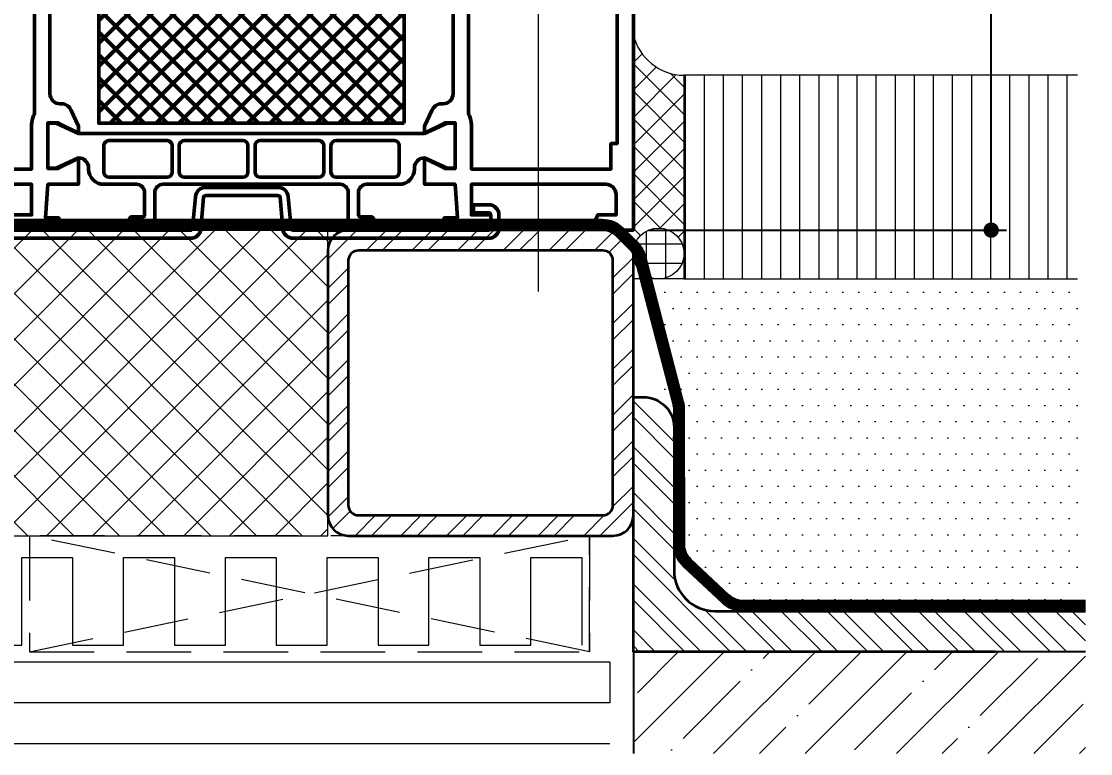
# Model space of a CAD drawing. Header units: millimetres. Extents: x 26 to 187, y 37 to 247.
# Drawn here: x 81.7 to 186.7, y 37.5 to 109.4 of the extents above; entities that cross this region are included whole.
import ezdxf

# ---------------------------------------------------------------- set-up
doc = ezdxf.new("R2010")
doc.units = ezdxf.units.MM
doc.linetypes.add('CENTER', pattern=[50.800000000000004, 31.75, -6.35, 6.35, -6.35])
doc.linetypes.add('HIDDEN', pattern=[9.524999999999999, 6.35, -3.175])
for name, color, linetype, lineweight in [('AM_5', 3, 'Continuous', 25), ('AM_C', 50, 'Continuous', 50), ('AM_S', 80, 'Continuous', 50), ('Cent3', 70, 'CENTER', 18), ('CHide3', 70, 'HIDDEN', 18), ('Cont1', 7, 'Continuous', 35), ('Cont2', 2, 'Continuous', 25), ('Cont3', 70, 'Continuous', 18), ('Cont4', 10, 'Continuous', 13)]:
    doc.layers.add(name, color=color, linetype=linetype, lineweight=lineweight)
doc.styles.add('HBS_DIMTEXTSTYLE', font='isocp.shx')
doc.dimstyles.new('Konstruktionsschnitt 1-1$0', dxfattribs={"dimtxt": 3, "dimasz": 1.5, "dimexe": 1.5, "dimexo": 1.5, "dimgap": 1.5, "dimtad": 0, "dimdsep": 46, "dimtxsty": 'HBS_DIMTEXTSTYLE', "dimblk": 'PUNKT', "dimcen": 0, "dimclrd": 3, "dimclre": 3, "dimclrt": 2, "dimadec": 1, "dimazin": 2, "dimtfac": 0.7, "dimtofl": 0, "dimtmove": 0, "dimatfit": 3, "dimfxl": 0, "dimtolj": 1, "dimtzin": 0, "dimarcsym": 0})

# ---------------------------------------------------------------- blocks, each defined once
blk = doc.blocks.new('*X16')
for p, q in [((142.5, 86.5), (142.5, 106.5)), ((144.375, 86.5), (144.375, 106.5)), ((146.25, 86.5), (146.25, 106.5)), ((148.125, 86.5), (148.125, 106.5)), ((150, 86.5), (150, 106.5)), ((151.875, 86.5), (151.875, 106.5)), ((153.75, 86.5), (153.75, 106.5)), ((155.625, 86.5), (155.625, 106.5)), ((157.5, 86.5), (157.5, 106.5)), ((159.375, 86.5), (159.375, 106.5)), ((161.25, 86.5), (161.25, 106.5)), ((163.125, 86.5), (163.125, 106.5)), ((165, 86.5), (165, 106.5)), ((166.875, 86.5), (166.875, 106.5)), ((168.75, 86.5), (168.75, 106.5)), ((170.625, 86.5), (170.625, 106.5)), ((172.5, 86.5), (172.5, 106.5)), ((174.375, 86.5), (174.375, 106.5)), ((176.25, 86.5), (176.25, 106.5)), ((178.125, 86.5), (178.125, 106.5)), ((179.9999999999999, 86.5), (179.9999999999999, 106.5))]:
    blk.add_line(p, q)
blk = doc.blocks.new('PUNKT')
at = {"color": 0, "linetype": 'Continuous'}
blk.add_line((-0.5, 0), (-1, 0), dxfattribs=at)
at = {"color": 0, "linetype": 'Continuous', "const_width": 0.5}
blk.add_lwpolyline([(-0.25, 0, 1), (0.25, 0, 1)], format="xyb", close=True, dxfattribs=at)
blk = doc.blocks.new('*D24')
at = {"layer": 'AM_5', "color": 3, "lineweight": -2, "transparency": 16777216}
for p, q in [((143.254406280439, 138.863306918075), (178.3992950561847, 138.863306918075)), ((176.8992950561847, 137.363306918075), (176.8992950561847, 122.0144880204371)), ((176.8992950561847, 90.36508764360092), (176.8992950561847, 115.7121258157127)), ((143.256185796154, 88.86508764360093), (178.3992950561847, 88.86508764360092))]:
    blk.add_line(p, q, dxfattribs=at)
at = {"layer": 'AM_5', "color": 3, "lineweight": -2, "transparency": 16777216, "xscale": 1.5, "yscale": 1.5, "zscale": 1.5}
for p, rotation in [((176.8992950561847, 138.863306918075), 90), ((176.8992950561847, 88.86508764360092), 270)]:
    blk.add_blockref('PUNKT', p, dxfattribs=dict(at, rotation=rotation))
at = {"layer": 'AM_5', "color": 2, "transparency": 16777216, "insert": (176.8992950561847, 118.863306918075), "char_height": 3, "attachment_point": 5, "rotation": 90, "style": 'HBS_DIMTEXTSTYLE'}
blk.add_mtext('\\A1;50', dxfattribs=at)
blk = doc.blocks.new('*U66')
at = {"const_width": 1, "flags": 128}
blk.add_lwpolyline([(0, -0.5), (-33.62202292228639, -0.5, -0.1899239553181069), (-35.3274989396366, 0.1720635803608275), (-39.10434371599848, 3.695883182692022, -0.2077164589305927), (-39.89886684638995, 5.521755312901909), (-39.90983046669274, 18.79946774223713, 0.06365032690381124), (-39.99072437377802, 19.42822025238496), (-43.7085283334288, 33.68554353317504, 0.1333608146771392), (-44.3598666211189, 34.82249368656433), (-45.70513988741851, 36.16776695286384, 0.1989123673796421), (-47.47290684038481, 36.89999999989743), (-112.5610551520452, 36.89999999989743, 0.414213562373095), (-115.0610551520452, 34.39999999989743), (-115.0610551520452, 7.709970804550629, -0.3299445113980369), (-116.8317989500234, 5.318698048921803), (-147.7338699146022, -4.10537407049322, -0.074136941197676), (-148.463126116624, -4.214101314864394), (-158.791904025783, -4.214101314864401)], format="xyb", dxfattribs=at)
for points in [[(0, 0), (-33.62202292228639, 0, -0.1899239553181087), (-34.98640373616655, 0.5376508642886648), (-38.76324851252843, 4.061470466619859, -0.2077164589305889), (-39.39886701684162, 5.522168170787765), (-39.40983063714441, 18.79988060012299, 0.06365032690380054), (-39.50690332564673, 19.55438361230038), (-43.22470728529751, 33.81170689309046, 0.133360814677136), (-44.00631323052562, 35.17604707715762), (-45.35158649682523, 36.52132034345713, 0.1989123673796455), (-47.47290684038481, 37.39999999989743), (-112.5610551520452, 37.39999999989743, 0.414213562373095), (-115.5610551520452, 34.39999999989743), (-115.5610551520452, 7.709970804550629, -0.3299445113980369), (-116.9776501904277, 5.796952600047568), (-147.8797211550066, -3.627119519367454, -0.074136941197676), (-148.463126116624, -3.714101314864394), (-158.791904025783, -3.714101314864401)], [(0, -1), (-33.62202292228639, -1, -0.1899239553181069), (-35.66859414310665, -0.1935237035670028), (-39.44543891946853, 3.330295898764192, -0.207716458930588), (-40.39886667593831, 5.521342455016047), (-40.4098302962411, 18.79905488435128, 0.06365032690377323), (-40.47454542190928, 19.30205689246954), (-44.19234938156006, 33.55938017325961, 0.1333608146771401), (-44.71342001171215, 34.46894029597105), (-46.05869327801176, 35.81421356227057, 0.1989123673796455), (-47.47290684038481, 36.39999999989743), (-112.5610551520452, 36.39999999989743, 0.414213562373095), (-114.5610551520452, 34.39999999989743), (-114.5610551520452, 7.709970804550629, -0.3299445113980369), (-116.685947709619, 4.840443497796038), (-147.5880186741978, -4.583628621618985, -0.074136941197676), (-148.463126116624, -4.714101314864394), (-158.791904025783, -4.714101314864401)]]:
    blk.add_lwpolyline(points, format="xyb")
blk = doc.blocks.new('WI1910148')
for points in [[(20.49999999999999, 39.79999999999998), (20.49999999999998, 40.49999999999998), (18.29999999999999, 39.49999999999997), (17.49999999999998, 39.49999999999997), (17.49999999999999, 43.89999999999998), (18.29999999999999, 43.89999999999998), (20.49999999999999, 42.89999999999998), (20.49999999999999, 45.49999899999997), (17.49999999999999, 45.49999999999983), (17.27926256615403, 48.80000000000002), (18.5856296013484, 48.80000000000001), (18.14886532022895, 50.00000000000001), (15, 50, 0.4142135623730951), (14, 49), (14, 48.5), (15.9, 48.5), (15.9, 45.5), (2.799999999999997, 45.5, -0.4142135623730951), (1.799999999999997, 46.5), (1.799999999999983, 66), (3.500000000000014, 66), (3.5, 65), (4.5, 65), (4.5, 68.5), (3.499999999999986, 68.5), (3.5, 67.5), (2.300000000000008, 67.5, -0.4142135623730964), (1.5, 68.30000000000001), (1.5, 72.7, -0.4142135623730963), (2.299999999999994, 73.5), (3.5, 73.5), (3.5, 72.5), (4.5, 72.5), (4.5, 75), (9.184850993605092e-17, 75), (-9.184850993605146e-17, 1.224646799147353e-16), (1.895836943965691, -2.220446049250313e-16, 0.1989123673796397), (3.310050506338675, 0.5857864376267999), (3.71213203435595, 0.9878679656440176), (3.499999999999999, 1.5), (1.699999999999988, 1.5), (1.699999999999988, 3.5, -0.414213562373095), (2.699999999999989, 4.5), (15.90000000000001, 4.5), (15.89999999999997, 1.5), (14, 1.5), (14, 1, 0.4142135623730951), (15, 0), (18.14886532022897, -6.898236322439022e-15), (18.58562960134843, 1.199999999999989), (17.27926256615406, 1.199999999999982), (17.50000000000001, 4.500000000000171), (20.50000000000001, 4.500001000000027), (20.50000000000001, 7.100000000000024), (18.30000000000001, 6.100000000000023), (17.50000000000001, 6.100000000000023), (17.5, 10.50000000000003), (18.30000000000001, 10.50000000000003), (20.5, 9.500000000000021), (20.50000000000001, 10.19999999999999), (19.76645320713582, 11.81380294430119, 0.2941076150573523), (18.85608672967322, 12.4), (18.7, 12.4, -0.4142135623730951), (17.7, 13.4), (17.7, 36.59999999999999, -0.4142135623730951), (18.7, 37.59999999999999), (18.85608672967322, 37.59999999999999, 0.2941076150573537), (19.76645320713582, 38.18619705569881), (20.49999999999999, 39.79999999999998)], [(54.5, 42.89999999999998), (54.5, 42.9497840575384), (56.5, 43.94999999999998), (57.49999999999999, 43.94999999999999), (57.49999999999999, 39.44999999999999), (56.50000000000001, 39.44999999999998), (54.5, 40.45021594246158), (54.5, 40.49999999999999), (20.49999999999998, 40.49999999999999), (20.49999999999998, 40.45021594246158), (18.49999999999996, 39.44999999999998), (17.49999999999999, 39.44999999999999), (17.49999999999999, 43.94999999999999), (18.49999999999998, 43.94999999999998), (20.49999999999998, 42.9497840575384), (20.49999999999998, 42.89999999999999, 0.4142135623730951), (21.49999999999998, 43.89999999999999), (21.49999999999998, 43.99999999999999, -0.4142135623730951), (22.99999999999998, 45.49999999999999), (26.19999999999997, 45.49999999999999, 0.4142135623730954), (26.99999999999997, 46.29999999999999), (26.99999999999997, 48.49999999999999, 0.4142135623730945), (26.79999999999997, 48.69999999999998), (25.69999999999997, 48.69999999999998, -0.4142135623730944), (25.49999999999997, 48.89999999999998), (25.49999999999997, 48.99999999999999, -0.4142135623730933), (26.29999999999997, 49.79999999999998), (27.49999999999997, 49.79999999999998, -0.414213562373094), (27.99999999999997, 49.29999999999998), (27.99999999999997, 46.29999999999999, 0.4142135623730955), (28.79999999999997, 45.49999999999999), (46.19999999999996, 45.49999999999999, 0.4142135623730954), (46.99999999999996, 46.29999999999999), (46.99999999999997, 49.29999999999998, -0.4142135623730945), (47.49999999999997, 49.79999999999998), (48.69999999999996, 49.79999999999998, -0.4142135623730963), (49.49999999999996, 48.99999999999999), (49.49999999999997, 48.89999999999999, -0.4142135623731066), (49.29999999999997, 48.69999999999998), (48.19999999999996, 48.69999999999998, 0.4142135623730938), (47.99999999999996, 48.49999999999999), (47.99999999999997, 46.29999999999998, 0.414213562373095), (48.79999999999997, 45.49999999999999), (51.99999999999996, 45.49999999999999, -0.4142135623730951), (53.49999999999996, 43.99999999999999), (53.49999999999996, 43.89999999999999, 0.4142135623730951), (54.5, 42.89999999999998)], [(54.49999999999999, 39.79999999999998), (54.49999999999999, 40.49999999999998), (56.69999999999998, 39.49999999999997), (57.49999999999999, 39.49999999999997), (57.49999999999999, 43.89999999999998), (56.69999999999998, 43.89999999999998), (54.49999999999999, 42.89999999999998), (54.49999999999999, 45.49999899999997), (57.49999999999999, 45.49999999999983), (57.72073743384594, 48.80000000000002), (56.41437039865157, 48.80000000000001), (56.85113467977102, 50.00000000000001), (59.99999999999997, 50, -0.4142135623730949), (60.99999999999997, 49), (60.99999999999997, 48.5), (59.09999999999999, 48.5), (59.09999999999996, 45.5), (72.29999999999998, 45.5, 0.4142135623730951), (73.29999999999998, 46.5), (73.29999999999998, 48.5), (71.49999999999997, 48.5), (71.28786796564403, 49.01213203435599), (71.6899494936613, 49.4142135623732, -0.1989123673796395), (73.10416305603428, 50), (74.99999999999997, 50), (74.99999999999997, 0), (73.10416305603428, 0, -0.1989123673796384), (71.6899494936613, 0.585786437626794), (71.28786796564403, 0.9878679656440141), (71.49999999999997, 1.5), (73.29999999999998, 1.5), (73.29999999999998, 3.5, 0.4142135623730951), (72.29999999999998, 4.5), (59.09999999999996, 4.5), (59.09999999999999, 1.5), (60.99999999999997, 1.5), (60.99999999999997, 1, -0.4142135623730953), (59.99999999999997, 0), (56.85113467977101, -7.105427357601002e-15), (56.41437039865156, 1.199999999999989), (57.72073743384593, 1.199999999999982), (57.49999999999998, 4.500000000000171), (54.49999999999998, 4.500001000000026), (54.49999999999998, 7.100000000000023), (56.69999999999997, 6.100000000000023), (57.49999999999998, 6.100000000000023), (57.49999999999999, 10.50000000000003), (56.69999999999997, 10.50000000000003), (54.49999999999999, 9.500000000000021), (54.49999999999999, 10.20000000000002), (55.23354679286415, 11.81380294430118, -0.2941076150573527), (56.14391327032675, 12.4), (56.29999999999997, 12.4, 0.4142135623730951), (57.29999999999997, 13.4), (57.29999999999997, 36.59999999999999, 0.4142135623730951), (56.29999999999997, 37.59999999999999), (56.14391327032675, 37.59999999999999, -0.2941076150573532), (55.23354679286415, 38.18619705569881), (54.49999999999999, 39.79999999999998)], [(22.99999999999996, 41.69999999999998), (22.99999999999996, 44.29999999999998, -0.4142135623730951), (23.49999999999996, 44.79999999999998), (29.19999999999996, 44.79999999999998, -0.4142135623730945), (29.69999999999996, 44.29999999999999), (29.69999999999997, 41.69999999999998, -0.4142135623730955), (29.19999999999997, 41.19999999999998), (23.49999999999996, 41.19999999999998, -0.4142135623730951), (22.99999999999996, 41.69999999999998)], [(30.39999999999996, 41.69999999999998), (30.39999999999997, 44.29999999999999, -0.4142135623730945), (30.89999999999997, 44.79999999999998), (36.64999999999996, 44.79999999999998, -0.4142135623730945), (37.14999999999996, 44.29999999999999), (37.14999999999997, 41.69999999999998, -0.4142135623730955), (36.64999999999997, 41.19999999999998), (30.89999999999996, 41.19999999999998, -0.4142135623730955), (30.39999999999996, 41.69999999999998)], [(44.59999999999997, 41.69999999999998, -0.4142135623730945), (44.09999999999997, 41.19999999999998), (38.34999999999997, 41.19999999999998, -0.4142135623730946), (37.84999999999997, 41.69999999999998), (37.84999999999997, 44.29999999999998, -0.4142135623730955), (38.34999999999997, 44.79999999999998), (44.09999999999997, 44.79999999999998, -0.4142135623730951), (44.59999999999997, 44.29999999999998), (44.59999999999997, 41.69999999999998)], [(45.29999999999997, 41.69999999999998), (45.29999999999997, 44.29999999999998, -0.4142135623730958), (45.79999999999997, 44.79999999999998), (51.49999999999997, 44.79999999999998, -0.4142135623730951), (51.99999999999997, 44.29999999999998), (51.99999999999997, 41.69999999999998, -0.414213562373095), (51.49999999999997, 41.19999999999998), (45.79999999999997, 41.19999999999998, -0.4142135623730951), (45.29999999999997, 41.69999999999998)], [(2.199999999999999, 41.5), (1.599999999999999, 41.5), (1.599999999999999, 8.5), (2.200000000000003, 8.5), (2.200000000000002, 6), (15.9, 5.999999999999999), (15.9, 10.35000000000002, -0.1122811000652539), (16.10163934426229, 11.23660187588394, 0.1122811000652542), (16.2, 11.66909059582731), (16.2, 38.33090940417269, 0.112281100065254), (16.10163934426229, 38.76339812411607, -0.1122811000652529), (15.9, 39.64999999999998), (15.9, 44), (2.200000000000003, 44), (2.199999999999999, 41.5)], [(72.79999999999997, 41.5), (73.39999999999998, 41.5), (73.39999999999998, 8.5), (72.79999999999997, 8.5), (72.79999999999997, 6), (59.09999999999997, 6), (59.09999999999997, 10.35000000000002, 0.1122811000652542), (58.89836065573768, 11.23660187588393, -0.1122811000652535), (58.79999999999998, 11.6690905958273), (58.79999999999997, 38.33090940417269, -0.1122811000652536), (58.89836065573768, 38.76339812411607, 0.1122811000652541), (59.09999999999997, 39.65), (59.09999999999997, 44), (72.79999999999997, 44), (72.79999999999997, 41.5)], [(54.5, 7.100000000000002), (54.5, 7.050215942461587), (56.5, 6.050000000000006), (57.49999999999999, 6.050000000000002), (57.49999999999999, 10.55), (56.50000000000001, 10.55000000000001), (54.5, 9.549784057538414), (54.5, 9.500000000000004), (20.49999999999998, 9.500000000000007), (20.49999999999998, 9.549784057538417), (18.49999999999996, 10.55000000000001), (17.49999999999999, 10.55000000000001), (17.49999999999999, 6.050000000000007), (18.49999999999998, 6.050000000000011), (20.49999999999998, 7.050215942461591), (20.49999999999998, 7.100000000000001, -0.4142135623730951), (21.49999999999998, 6.100000000000001), (21.49999999999998, 6.000000000000007, 0.4142135623730951), (22.99999999999998, 4.500000000000006), (26.19999999999997, 4.500000000000004, -0.4142135623730954), (26.99999999999997, 3.700000000000005), (26.99999999999997, 1.50000000000001, -0.4142135623730945), (26.79999999999997, 1.30000000000001), (25.69999999999997, 1.300000000000008, 0.4142135623730944), (25.49999999999997, 1.100000000000008), (25.49999999999997, 0.9999999999999991, 0.4142135623730933), (26.29999999999997, 0.2000000000000046), (27.49999999999997, 0.2000000000000082, 0.414213562373094), (27.99999999999996, 0.7000000000000082), (27.99999999999997, 3.700000000000005, -0.4142135623730955), (28.79999999999997, 4.500000000000005), (46.19999999999996, 4.500000000000002, -0.4142135623730954), (46.99999999999996, 3.700000000000002), (46.99999999999997, 0.7000000000000055, 0.4142135623730945), (47.49999999999997, 0.2000000000000064), (48.69999999999996, 0.2000000000000028, 0.4142135623730963), (49.49999999999996, 1.000000000000004), (49.49999999999997, 1.099999999999998, 0.4142135623731066), (49.29999999999997, 1.300000000000006), (48.19999999999996, 1.300000000000008, -0.4142135623730938), (47.99999999999996, 1.500000000000007), (47.99999999999997, 3.700000000000003, -0.414213562373095), (48.79999999999997, 4.500000000000002), (51.99999999999996, 4.500000000000003, 0.4142135623730951), (53.49999999999996, 6.000000000000003), (53.49999999999996, 6.099999999999997, -0.4142135623730951), (54.5, 7.100000000000002)], [(22.99999999999996, 8.30000000000001), (22.99999999999996, 5.700000000000006, 0.4142135623730951), (23.49999999999996, 5.200000000000006), (29.19999999999996, 5.200000000000005, 0.4142135623730945), (29.69999999999996, 5.700000000000005), (29.69999999999997, 8.300000000000008, 0.4142135623730955), (29.19999999999997, 8.800000000000008), (23.49999999999996, 8.80000000000001, 0.4142135623730951), (22.99999999999996, 8.30000000000001)], [(30.39999999999996, 8.300000000000008), (30.39999999999997, 5.700000000000004, 0.4142135623730945), (30.89999999999997, 5.200000000000005), (36.64999999999996, 5.200000000000005, 0.4142135623730945), (37.14999999999996, 5.700000000000003), (37.14999999999997, 8.300000000000008, 0.4142135623730955), (36.64999999999997, 8.800000000000008), (30.89999999999996, 8.800000000000008, 0.4142135623730955), (30.39999999999996, 8.300000000000008)], [(44.59999999999997, 8.300000000000008, 0.4142135623730945), (44.09999999999997, 8.800000000000006), (38.34999999999997, 8.800000000000008, 0.4142135623730946), (37.84999999999997, 8.300000000000008), (37.84999999999997, 5.700000000000005, 0.4142135623730955), (38.34999999999997, 5.200000000000004), (44.09999999999997, 5.200000000000003, 0.4142135623730951), (44.59999999999997, 5.700000000000003), (44.59999999999997, 8.300000000000008)], [(45.29999999999997, 8.300000000000006), (45.29999999999997, 5.700000000000005, 0.4142135623730958), (45.79999999999997, 5.200000000000003), (51.49999999999997, 5.200000000000003, 0.4142135623730951), (51.99999999999997, 5.700000000000002), (51.99999999999997, 8.300000000000006, 0.414213562373095), (51.49999999999997, 8.800000000000006), (45.79999999999997, 8.800000000000006, 0.4142135623730951), (45.29999999999997, 8.300000000000006)]]:
    blk.add_lwpolyline(points, format="xyb", close=True)
blk = doc.blocks.new('WI4080202')
blk.add_lwpolyline([(-48.31596340037879, -0.1825710845161694), (-48.61382596194296, -3.587155742230798, -0.3888787318529878), (-49.61002066003471, -4.499999999483137), (-57.19999999985691, -4.499999999483137), (-57.19999999985691, -3.699999999482955), (-49.6100206600347, -3.699999999483137, 0.388878731852982), (-49.41078172041635, -3.517431148032671), (-49.11291915885215, -0.1128464903182987, -0.3888787318529851), (-48.11672446076041, 0.7999977669340274), (-28.48325693036753, 0.7999977669340268, -0.3888787318529744), (-27.48706223227579, -0.1128464903182645), (-27.21544610936719, -3.217432981435559, 0.3888787318529892), (-27.01620716974884, -3.400001832886031), (-19.88378352567152, -3.400001832886031, 0.3888787318529688), (-19.68454458605318, -3.217432981435571), (-19.41292846314469, -0.1128464903181837, -0.3888787318529531), (-18.41673376505295, 0.7999977669340268), (0.8000000001437686, 0.7999977669340269, -0.4142135623730951), (1.800000000143768, -0.2000022330659731), (1.800000000143768, -1.500002233066155, -0.4142135623730951), (0.8000000001437684, -2.500002233066155), (-0.6999999998562316, -2.500002233066155), (-0.6999999998562316, -1.700002233065973), (0.8000000001437684, -1.70000223306603, 0.4142135623730829), (1.000000000143643, -1.500002233066164), (1.000000000143643, -0.2000022330659732, 0.4142135623730921), (0.8000000001437703, -2.233066098228376e-06), (-18.41673376505295, -2.233065973245019e-06, 0.3888787318529934), (-18.6159727046713, -0.1825710845164408), (-18.88758882757979, -3.287157575633712, -0.3888787318529837), (-19.88378352567154, -4.200001832886031), (-27.01620716974884, -4.200001832886031, -0.3888787318529745), (-28.01240186784058, -3.287157575633739), (-28.28401799074918, -0.1825710845164305, 0.388878731852965), (-28.48325693036752, -2.233065973245019e-06), (-48.11672446076045, -2.233065973245019e-06, 0.3888787318530236), (-48.31596340037879, -0.1825710845161694)], format="xyb", close=True)
blk = doc.blocks.new('WI4090113')
h = blk.add_hatch()
h.set_pattern_fill('ANSI37', color=256, scale=0.5)
h.set_pattern_definition([(45, (0, 0), (-1.122532015133644, 1.122532015133644), []), (135, (0, 0), (-1.122532015133644, -1.122532015133644), [])])
h.paths.add_polyline_path([(30, 0), (30, 28.99999999999999), (0, 29), (0, -1.77635683940025e-15)])
blk.add_lwpolyline([(30, 0), (0, 0), (0, 29), (30, 28.99999999999999), (30, 0)], close=True)

msp = doc.modelspace()

# ---------------------------------------------------------------- hatches: boundary and pattern name
at = {"layer": 'Cent3'}
h = msp.add_hatch(dxfattribs=at)
h.set_pattern_fill('ANSI35', color=256, style=0)
h.set_pattern_definition([(45, (-203.595593719561, -55.34647249553853), (-4.490128060534576, 4.490128060534577), []), (45, (-199.105463719561, -55.34647249553853), (-4.490128060534576, 4.490128060534577), [7.9375, -1.5875, 0, -1.5875])])
h.paths.add_polyline_path([(186.1645535428475, 47.46330812761559), (141.7544062804666, 47.46330812761559), (141.7544062804666, 37.46330812761553), (186.1645535428475, 37.46330812761553)])
at = {"layer": 'Cont3'}
h = msp.add_hatch(dxfattribs=at)
h.set_pattern_fill('ANSI37', color=256, scale=0.6, angle=-90.00000000000001, style=0)
h.set_pattern_definition([(315, (-61.71396689040961, 322.127277416393), (1.347038418160373, 1.347038418160373), []), (44.99999999999999, (-61.71396689040961, 322.127277416393), (-1.347038418160373, 1.347038418160373), [])])
edge = h.paths.add_edge_path()
edge.add_arc((144.2295248666886, 86.56930812782602), 2.50000000000002, 8.090325720265184, 90.55829241132437, ccw=False)
edge.add_line((146.7046434529383, 86.92114329377975), (146.7046434529383, 104.069308127826))
edge.add_arc((146.7996923911602, 109.2503057705862), 5.18186943823788, 193.1841401228956, 268.9489877160662, ccw=False)
edge.add_line((141.754406280439, 108.0684179011556), (141.753707066162, 86.916188825755))
edge.add_arc((144.2295248666886, 86.56930812782608), 2.499999999999959, 90.55829241132312, 172.0243475417694, ccw=False)
h = msp.add_hatch(dxfattribs=at)
h.set_pattern_fill('ANSI37', color=256, angle=180, style=0)
h.set_pattern_definition([(225, (386.2955845419995, 203.8730887513103), (2.245064030267288, -2.245064030267289), []), (315, (386.2955845419995, 203.8730887513103), (2.245064030267289, 2.245064030267288), [])])
h.paths.add_polyline_path([(76.74558454199942, 88.86330812788593, 0.4142135623730955), (71.74558454199942, 83.86330812788593), (71.74558454199942, 58.86330812788592), (111.754406280439, 58.86330812788592), (111.754406280439, 88.86330812788592)])
h = msp.add_hatch(dxfattribs=at)
h.set_pattern_fill('ANSI37', color=256, scale=0.6, angle=-45.00000000000001, style=0)
h.set_pattern_definition([(360, (-81.74696239945385, 340.8856535415408), (6.829981729922912e-16, 1.905), []), (90, (-81.74696239945385, 340.8856535415408), (-1.905, 6.829981729922912e-16), [])])
edge = h.paths.add_edge_path()
edge.add_arc((144.2295248666886, 86.56930812782602), 2.5, 0, 360)
h = msp.add_hatch(dxfattribs=at)
h.set_pattern_fill('DOTS', color=256, style=0)
h.set_pattern_definition([(0, (-203.595593719561, -55.34647249553853), (0.79375, 1.5875), [0, -1.5875])])
h.paths.add_polyline_path([(185.3636447416928, 84.06930812782602), (146.7046434529383, 84.06930812782602), (143.3491284852569, 84.06930812782602), (146.6876711859978, 57.49357486025522), (149.0287056265379, 52.52814582754618), (186.1645535428475, 52.60954657556059)])
at = {"layer": 'Cont4'}
h = msp.add_hatch(dxfattribs=at)
h.set_pattern_fill('STEEL', color=256)
h.set_pattern_definition([(45, (-402.2955937196861, -55.34647249553853), (-2.245064030267288, 2.245064030267288), []), (45, (-402.2955937196861, -53.75897249553853), (-2.245064030267288, 2.245064030267288), [])])
edge = h.paths.add_edge_path()
edge.add_line((113.754406280439, 58.86330812788592), (139.754406280439, 58.8633081278859))
edge.add_arc((139.754406280439, 60.86330812788592), 2.000000000000014, 270, 360.0000000000004)
edge.add_line((141.754406280439, 60.86330812788592), (141.754406280439, 86.86330812788593))
edge.add_arc((139.754406280439, 86.86330812788592), 2, 0, 90)
edge.add_line((139.754406280439, 88.86330812788592), (113.754406280439, 88.86330812788592))
edge.add_arc((113.754406280439, 86.86330812788592), 2, 90, 180)
edge.add_line((111.754406280439, 86.86330812788592), (111.754406280439, 60.8633081278859))
edge.add_arc((113.754406280439, 60.86330812788592), 2, 179.9999999999996, 270)
edge = h.paths.add_edge_path(flags=16)
edge.add_line((114.754406280439, 86.86330812788592), (138.754406280439, 86.86330812788592))
edge.add_arc((138.754406280439, 85.86330812788592), 1, 0, 90, ccw=False)
edge.add_line((139.754406280439, 85.86330812788592), (139.754406280439, 61.8633081278859))
edge.add_arc((138.754406280439, 61.86330812788592), 1, -90, 0, ccw=False)
edge.add_line((138.754406280439, 60.86330812788592), (114.754406280439, 60.86330812788592))
edge.add_arc((114.754406280439, 61.86330812788592), 1, 180, 270, ccw=False)
edge.add_line((113.754406280439, 61.86330812788592), (113.754406280439, 85.86330812788593))
edge.add_arc((114.754406280439, 85.86330812788592), 1, 90, 180, ccw=False)
h = msp.add_hatch(dxfattribs=at)
h.set_pattern_fill('STEEL', color=256, angle=90, style=0)
h.set_pattern_definition([(135, (-202.295593719686, -55.34647249553853), (-2.245064030267288, -2.245064030267288), []), (135, (-203.883093719686, -55.34647249553853), (-2.245064030267288, -2.245064030267288), [])])
edge = h.paths.add_edge_path()
edge.add_line((141.754406280439, 60.86330812788592), (141.7544062804666, 47.46330812798845))
edge.add_line((141.7544062804666, 47.46330812798848), (177.3044062804666, 47.46330812798845))
edge.add_line((177.3044062804666, 47.46330812798843), (186.1645535428475, 47.46330812761556))
edge.add_line((186.1645535428475, 47.46330812761559), (186.1645535428475, 51.46330812798847))
edge.add_line((186.1645535428475, 51.46330812798845), (149.7544062804666, 51.46330812798844))
edge.add_arc((149.7544062804666, 55.46330812798843), 4, 180, 270, ccw=False)
edge.add_line((145.7544062804666, 55.46330812798843), (145.7544062804666, 69.46330812798838))
edge.add_arc((142.7544062804666, 69.4633081279884), 3, 0, 90)
edge.add_line((142.7544062804666, 72.4633081279884), (141.7544062804666, 72.4633081279884))
edge.add_line((141.7544062804666, 72.4633081279884), (141.7544062804666, 69.99730989292118))
edge.add_line((141.7544062804666, 69.99730989292118), (141.754406280439, 60.86330812788593))

# ---------------------------------------------------------------- linework, layer by layer
at = {"layer": 'Cent3'}
msp.add_line((132.454406280439, 82.83124743461175), (132.454406280439, 140.4381601994809), dxfattribs=at)
at = {"layer": 'CHide3'}
msp.add_lwpolyline([(82.45440628056392, 47.46330812788594), (137.454406280564, 47.46330812788594), (137.454406280564, 58.86330812788592), (82.45440628056403, 58.86330812788592), (82.45440628056392, 47.46330812788594), (137.454406280564, 58.86330812788592), (137.454406280564, 47.46330812788594), (82.45440628056403, 58.86330812788592)], dxfattribs=at)
at = {"layer": 'Cont1'}
for points in [[(113.754406280439, 58.86330812788592), (139.754406280439, 58.86330812788592, 0.4142135623730951), (141.754406280439, 60.86330812788592), (141.754406280439, 86.86330812788592, 0.4142135623730951), (139.754406280439, 88.86330812788592), (113.754406280439, 88.86330812788592, 0.4142135623730951), (111.754406280439, 86.86330812788592), (111.754406280439, 60.86330812788592, 0.4142135623730951)], [(114.754406280439, 60.86330812788592), (138.754406280439, 60.86330812788592, 0.4142135623730951), (139.754406280439, 61.86330812788592), (139.754406280439, 85.86330812788592, 0.4142135623730951), (138.754406280439, 86.86330812788592), (114.754406280439, 86.86330812788592, 0.4142135623730951), (113.754406280439, 85.86330812788592), (113.754406280439, 61.86330812788592, 0.4142135623730951)]]:
    msp.add_lwpolyline(points, format="xyb", close=True, dxfattribs=at)
msp.add_lwpolyline([(177.3044062804666, 47.46330812798843), (141.7544062804666, 47.46330812798848), (141.7544062804666, 72.4633081279884), (142.7544062804666, 72.4633081279884, -0.4142135623730951), (145.7544062804666, 69.4633081279884), (145.7544062804666, 55.46330812798843, 0.4142135623730951), (149.7544062804666, 51.46330812798843), (186.1645535428475, 51.46330812798848)], format="xyb", dxfattribs=at)
at = {"layer": 'Cont2'}
msp.add_lwpolyline([(186.1645535428475, 47.46330812761559), (141.7544062804666, 47.46330812761559), (141.7544062804666, 37.46330812761553)], dxfattribs=at)
at = {"layer": 'Cont3'}
msp.add_line((146.7046434529383, 84.06930812782602), (141.754406280439, 84.06930812782602), dxfattribs=at)
for points in [[(185.3636447416928, 104.069308127826), (146.7046434529383, 104.069308127826), (146.7046434529383, 84.06930812782602), (185.3636447416928, 84.06930812782602)], [(76.68392361199196, 48.11203481835739), (81.68392361199196, 48.11203481835739), (81.68392361199196, 56.71203481835741), (86.68392361199196, 56.71203481835741), (86.68392361199196, 48.11203481835739), (91.68392361199196, 48.11203481835739), (91.68392361199196, 56.71203481835741), (96.68392361199196, 56.71203481835741), (96.68392361199196, 48.11203481835739), (101.683923611992, 48.11203481835739), (101.683923611992, 56.71203481835741), (106.683923611992, 56.71203481835741), (106.683923611992, 48.11203481835739), (111.683923611992, 48.11203481835739), (111.683923611992, 56.71203481835741), (116.683923611992, 56.71203481835741), (116.683923611992, 48.11203481835739), (121.683923611992, 48.11203481835739), (121.683923611992, 56.71203481835741), (126.683923611992, 56.71203481835741), (126.683923611992, 48.11203481835739), (131.683923611992, 48.11203481835739), (131.683923611992, 56.71203481835741), (136.683923611992, 56.71203481835741), (136.683923611992, 48.11203481835742)], [(62.45440628035507, 46.46330812751305), (139.4544062805915, 46.46330812751305), (139.4544062805915, 42.46330812751305), (62.45440628035507, 42.46330812751305), (62.45440628035507, 38.46330812751305), (139.4544062805915, 38.46330812751305)]]:
    msp.add_lwpolyline(points, dxfattribs=at)
msp.add_lwpolyline([(111.754406280439, 88.86330812788592), (76.74558454199942, 88.86330812788593, 0.414213562373095), (71.74558454199942, 83.86330812788593), (71.74558454199942, 58.86330812788592), (111.754406280439, 58.86330812788592)], format="xyb", close=True, dxfattribs=at)
msp.add_circle((144.2295248666886, 86.56930812782602), 2.5, dxfattribs=at)
msp.add_arc((146.7996923911602, 109.2503057705862), 5.181869438237841, 193.1841401228952, 268.9489877160672, dxfattribs=at)

# ---------------------------------------------------------------- block references
at = {"layer": 'AM_C'}
msp.add_blockref('WI4090113', (89.25440628043897, 99.36330812790422), dxfattribs=at)
at = {"layer": 'AM_C', "xscale": -1, "rotation": 180}
msp.add_blockref('WI4080202', (126.754406280439, 88.86330366175372), dxfattribs=at)
at = {"layer": 'AM_S'}
msp.add_blockref('WI1910148', (66.75440628043899, 88.86330812790422), dxfattribs=at)
at = {"layer": 'Cont2'}
msp.add_blockref('*U66', (186.1645535428475, 52.46330812798848), dxfattribs=at)
at = {"layer": 'Cont3'}
msp.add_blockref('*X16', (4.363644741692923, -2.430691872173981), dxfattribs=at)

# ---------------------------------------------------------------- dimensions: what is measured, and where the dimension line sits
at = {"layer": 'AM_5'}
dim = msp.add_linear_dim(base=(176.8992950561847, 88.86508764360092), p1=(141.754406280439, 138.863306918075), p2=(141.756185796154, 88.86508764360093), angle=90, dimstyle='Konstruktionsschnitt 1-1$0', override={"dimscale": 1}, dxfattribs=at)
dim.commit()
dim.dimension.update_dxf_attribs({"geometry": '*D24', "text_midpoint": (176.8992950561847, 118.863306918075), "dimtype": 160})

doc.saveas('drawing.dxf')
